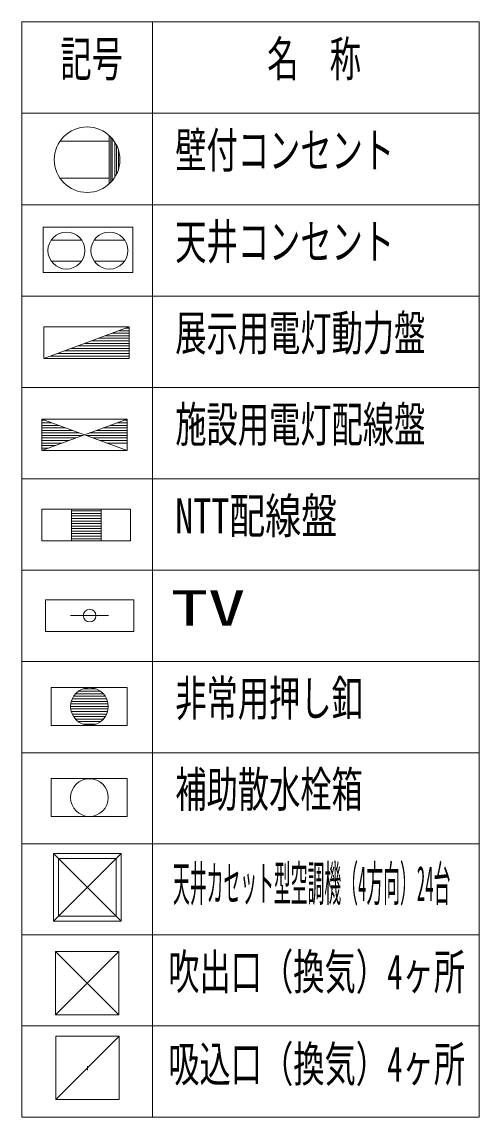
# Model space of a CAD drawing. Units: millimetres, scale not verified. Extents: x -20008 to 44171, y -23185 to 24570.
# Drawn here: x 40025 to 43637, y 4310 to 12966 of the extents above; entities that cross this region are included whole.
import ezdxf
from ezdxf.enums import TextEntityAlignment as Align

# ---------------------------------------------------------------- set-up
doc = ezdxf.new("R2010")
doc.units = ezdxf.units.MM
doc.header["$LTSCALE"] = 380
for name, color, linetype, lineweight in [('0-0_C-8', 253, 'Continuous', 18), ('0-1_C-7', 253, 'Continuous', 18), ('0-2_6-3', 1, 'Continuous', 18), ('0-3_C-2', 7, 'Continuous', 18), ('1-7_0-B', 8, 'Continuous', 18), ('2-0_6-8', 253, 'Continuous', 18)]:
    doc.layers.add(name, color=color, linetype=linetype, lineweight=lineweight)
doc.layers.add('0-4_3-4', color=3, linetype='Continuous')
doc.styles.add('ＭＳ ゴシック', font='')
doc.styles.get('ＭＳ ゴシック').set_extended_font_data('MS Gothic')

msp = doc.modelspace()

# ---------------------------------------------------------------- linework, layer by layer
at = {"layer": '0-0_C-8', "color": 4}
for p, q in [((40257.2, 7706), (40257.2, 7406)), ((40857.2, 7706), (40857.2, 7406)), ((40257.2, 7406), (40751.1, 7406)), ((40751.1, 7406), (40857.2, 7406))]:
    msp.add_line(p, q, dxfattribs=at)
at = {"layer": '0-0_C-8'}
for p, q in [((40257.2, 6986), (40857.2, 6986)), ((40857.2, 6986), (40857.2, 6686))]:
    msp.add_line(p, q, dxfattribs=at)
at = {"layer": '0-0_C-8', "color": 4}
msp.add_lwpolyline([(40257.2, 7706), (40313.2, 7706), (40340.3, 7706), (40857.2, 7706)], dxfattribs=at)
at = {"layer": '0-0_C-8'}
msp.add_lwpolyline([(40257.2, 6986), (40257.2, 6686), (40857.2, 6686)], dxfattribs=at)
at = {"layer": '0-0_C-8', "color": 4}
msp.add_circle((40558.5, 7555.9), 148.9, dxfattribs=at)
at = {"layer": '0-0_C-8'}
msp.add_circle((40558.5, 6835.9), 148.9, dxfattribs=at)
at = {"layer": '0-1_C-7', "color": 4}
for p, q in [((40710, 8274), (40410, 8274)), ((40433, 7636), (40684, 7636)), ((40448.3, 7656), (40668.7, 7656)), ((40470.6, 7676), (40646.5, 7676)), ((40508.2, 7696), (40608.9, 7696)), ((40409.6, 7556), (40707.4, 7556)), ((40411, 7576), (40706.1, 7576)), ((40411, 7536), (40706.1, 7536)), ((40415.1, 7596), (40701.9, 7596)), ((40422.3, 7616), (40694.7, 7616)), ((40415.1, 7516), (40702, 7516)), ((40422.2, 7496), (40694.9, 7496)), ((40432.9, 7476), (40684.2, 7476)), ((40448.1, 7456), (40669, 7456)), ((40470.2, 7436), (40646.9, 7436)), ((40507.5, 7416), (40609.6, 7416))]:
    msp.add_line(p, q, dxfattribs=at)
at = {"layer": '0-1_C-7'}
for p, q in [((40808.4, 6394.1), (40274, 6394.1)), ((40808.4, 5859.7), (40274, 6394.1)), ((40768.4, 6354.1), (40314, 6354.1)), ((40314, 6354.1), (40314, 5899.7)), ((40768.4, 5899.7), (40768.4, 6354.1)), ((40808.4, 5859.7), (40808.4, 6394.1)), ((40314, 5899.7), (40768.4, 5899.7)), ((40274, 5859.7), (40808.4, 5859.7)), ((40791.2, 5118.3), (40291.2, 5618.3)), ((40293.6, 4449.3), (40793.6, 4949.3)), ((40543.6, 4682.2), (40543.6, 4714.2))]:
    msp.add_line(p, q, dxfattribs=at)
at = {"layer": '0-1_C-7', "color": 7}
for p, q in [((40024.8, 5030.5), (43637, 5030.5)), ((40024.8, 4310.5), (43637, 4310.5))]:
    msp.add_line(p, q, dxfattribs=at)
at = {"layer": '0-1_C-7'}
for points in [[(40274, 6394.1), (40274, 5859.7), (40808.4, 6394.1)], [(40291.2, 5118.3), (40791.2, 5118.3), (40791.2, 5618.3)]]:
    msp.add_lwpolyline(points, dxfattribs=at)
for points in [[(40291.2, 5618.3), (40291.2, 5118.3), (40791.2, 5618.3)], [(40293.6, 4449.3), (40793.6, 4449.3), (40793.6, 4949.3), (40293.6, 4949.3)]]:
    msp.add_lwpolyline(points, close=True, dxfattribs=at)
at = {"layer": '0-1_C-7', "color": 4}
msp.add_circle((40560, 8274), 50, dxfattribs=at)
at = {"layer": '0-2_6-3'}
for p, q in [((40714.2, 11682.9), (40714.2, 12063.6)), ((40726.4, 12055.5), (40726.4, 11699.1)), ((40738.5, 12043.4), (40738.5, 11711.3)), ((40714.2, 12023.1), (40325.4, 12023.1)), ((40758.8, 12019.1), (40758.8, 11735.6)), ((40770.9, 11994.8), (40770.9, 11759.9)), ((40787.1, 11796.3), (40787.1, 11958.3)), ((40714.2, 11731.5), (40325.4, 11731.5))]:
    msp.add_line(p, q, dxfattribs=at)
at = {"layer": '0-2_6-3', "color": 4}
for p, q in [((40198, 10305.6), (40873, 10555.6)), ((40873, 10485.6), (40684, 10485.6)), ((40873, 10505.6), (40738, 10505.6)), ((40873, 10525.6), (40792, 10525.6)), ((40873, 10545.6), (40846, 10545.6)), ((40873, 10305.6), (40873, 10555.6)), ((40873, 10405.6), (40468, 10405.6)), ((40873, 10425.6), (40522, 10425.6)), ((40873, 10445.6), (40576, 10445.6)), ((40873, 10465.6), (40630, 10465.6)), ((40198, 10305.6), (40873, 10305.6)), ((40873, 10325.6), (40252, 10325.6)), ((40873, 10345.6), (40306, 10345.6)), ((40873, 10365.6), (40360, 10365.6)), ((40873, 10385.6), (40414, 10385.6)), ((40181.5, 9577.8), (40181.5, 9827.8)), ((40181.5, 9817.8), (40208.5, 9817.8)), ((40181.5, 9797.8), (40262.5, 9797.8)), ((40856.5, 9797.8), (40775.5, 9797.8)), ((40856.5, 9817.8), (40829.5, 9817.8)), ((40856.5, 9577.8), (40856.5, 9827.8)), ((40181.5, 9777.8), (40316.5, 9777.8)), ((40181.5, 9757.8), (40370.5, 9757.8)), ((40181.5, 9737.8), (40424.5, 9737.8)), ((40181.5, 9717.8), (40478.5, 9717.8)), ((40181.5, 9697.8), (40505.5, 9697.8)), ((40856.5, 9697.8), (40532.5, 9697.8)), ((40856.5, 9717.8), (40559.5, 9717.8)), ((40856.5, 9737.8), (40613.5, 9737.8)), ((40856.5, 9757.8), (40667.5, 9757.8)), ((40856.5, 9777.8), (40721.5, 9777.8)), ((40181.5, 9677.8), (40451.5, 9677.8)), ((40181.5, 9657.8), (40397.5, 9657.8)), ((40181.5, 9637.8), (40343.5, 9637.8)), ((40181.5, 9617.8), (40289.5, 9617.8)), ((40856.5, 9677.8), (40586.5, 9677.8)), ((40856.5, 9657.8), (40640.5, 9657.8)), ((40856.5, 9637.8), (40694.5, 9637.8)), ((40181.5, 9597.8), (40235.5, 9597.8)), ((40181.5, 9577.8), (40856.5, 9577.8)), ((40856.5, 9577.8), (40181.5, 9577.8)), ((40416.7, 9114.2), (40416.7, 8864.2)), ((40416.7, 9101.7), (40650, 9101.7)), ((40650, 9114.2), (40650, 8864.2)), ((40416.7, 9081.7), (40650, 9081.7)), ((40416.7, 9061.7), (40650, 9061.7)), ((40416.7, 9041.7), (40650, 9041.7)), ((40416.7, 9021.7), (40650, 9021.7)), ((40416.7, 9001.7), (40650, 9001.7)), ((40416.7, 8981.7), (40650, 8981.7)), ((40416.7, 8981.7), (40650, 8981.7)), ((40416.7, 8961.7), (40650, 8961.7)), ((40416.7, 8941.7), (40650, 8941.7)), ((40416.7, 8921.7), (40650, 8921.7)), ((40416.7, 8901.7), (40650, 8901.7)), ((40416.7, 8881.7), (40650, 8881.7))]:
    msp.add_line(p, q, dxfattribs=at)
msp.add_lwpolyline([(40873, 10555.6), (40198, 10555.6), (40198, 10305.6)], dxfattribs=at)
for points in [[(40856.5, 9827.8), (40181.5, 9827.8), (40181.5, 9577.8)], [(40181.5, 9827.8), (40856.5, 9827.8), (40856.5, 9577.8)], [(40883.3, 9114.2), (40183.3, 9114.2), (40183.3, 8864.2), (40883.3, 8864.2)], [(40910, 8399), (40210, 8399), (40210, 8149), (40910, 8149)]]:
    msp.add_lwpolyline(points, close=True, dxfattribs=at)
at = {"layer": '0-2_6-3'}
msp.add_circle((40540.1, 11877.3), 259.2, dxfattribs=at)
at = {"layer": '0-3_C-2'}
for p, q in [((40024.8, 7190.5), (43637, 7190.5)), ((40024.8, 6470.5), (43637, 6470.5)), ((40024.8, 5750.5), (43637, 5750.5))]:
    msp.add_line(p, q, dxfattribs=at)
at = {"layer": '1-7_0-B', "color": 7}
for p, q in [((41057.6, 12966.3), (41057.6, 4310.5)), ((40024.8, 12244.1), (43637, 12244.1)), ((40024.8, 11521.8), (43637, 11521.8)), ((40024.8, 10799.5), (43637, 10799.5)), ((40024.8, 10077.3), (43637, 10077.3)), ((40024.8, 9355), (43637, 9355)), ((40024.8, 8632.8), (43637, 8632.8)), ((40024.8, 7910.5), (43637, 7910.5))]:
    msp.add_line(p, q, dxfattribs=at)
msp.add_lwpolyline([(43637, 4310.5), (43637, 12966.3), (40024.8, 12966.3), (40024.8, 4310.5)], dxfattribs=at)
at = {"layer": '2-0_6-8', "color": 1}
for p, q in [((40255.5, 11240.7), (40496.8, 11240.7)), ((40595.1, 11240.7), (40836.4, 11240.7)), ((40255.5, 11076.6), (40496.8, 11076.6)), ((40595.1, 11076.6), (40836.4, 11076.6))]:
    msp.add_line(p, q, dxfattribs=at)
msp.add_lwpolyline([(40899.9, 11343), (40899.9, 10985.2), (40192.1, 10985.2), (40192.1, 11343)], close=True, dxfattribs=at)
for centre in [(40376.3, 11158.7), (40715.8, 11158.7)]:
    msp.add_circle(centre, 145.8, dxfattribs=at)

# ---------------------------------------------------------------- texts
at = {"layer": '0-4_3-4', "style": 'ＭＳ ゴシック'}
for s, height, width, p in [('記号', 278.6, 0.65, (40328.7, 12451.3)), ('名\u3000称', 278.6, 0.65, (41962.8, 12451.3)), ('壁付コンセント', 278.6, 0.65, (41236.5, 11729.1)), ('天井コンセント', 278.6, 0.65, (41236.5, 11006.8)), ('展示用電灯動力盤', 278.6, 0.65, (41236.5, 10284.5)), ('施設用電灯配線盤', 278.6, 0.65, (41236.5, 9562.3)), ('NTT配線盤', 278.3, 0.75, (41236.5, 8840)), ('TV', 278.3, 1.55, (41202.9, 8111.6)), ('非常用押し釦', 278.6, 0.65, (41236.5, 7397.7)), ('補助散水栓箱', 278.6, 0.65, (41236.5, 6677.7)), ('天井カセット型空調機（4方向）24台', 278.3, 0.35, (41218.8, 5934.1)), ('吹出口（換気）4ヶ所', 278.6, 0.65, (41180.7, 5235.6)), ('吸込口（換気）4ヶ所', 278.6, 0.65, (41180.7, 4506.8))]:
    msp.add_text(s, height=height, dxfattribs=dict(at, width=width)).set_placement(p, align=Align.BOTTOM_LEFT)

doc.saveas('drawing.dxf')
